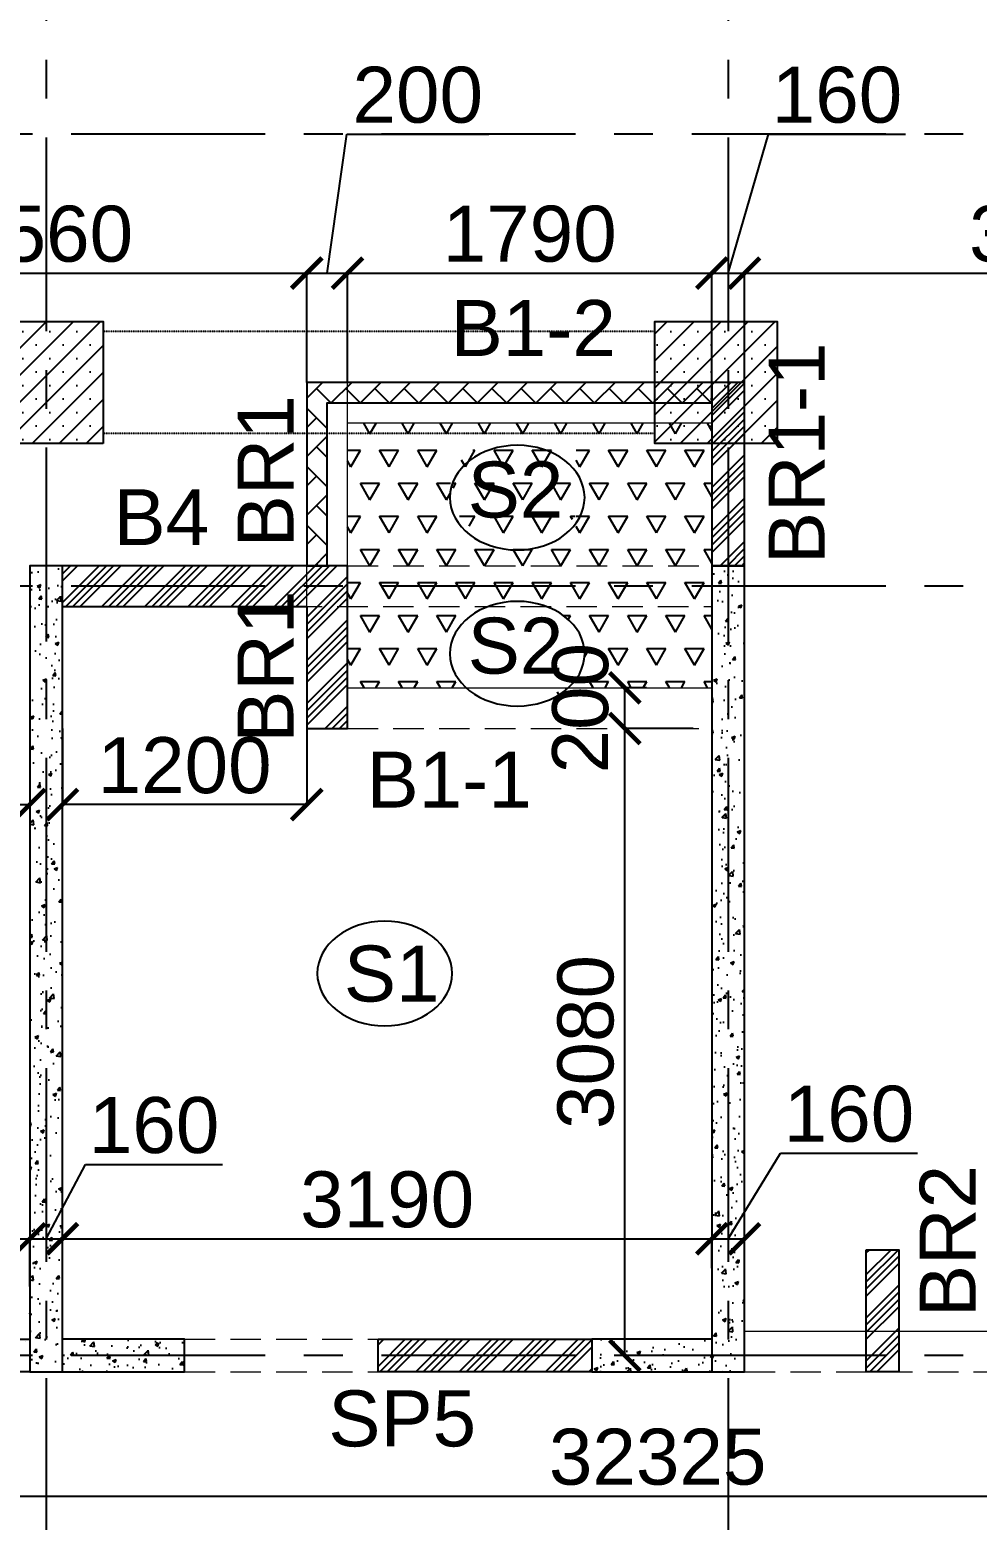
# Model space of a CAD drawing. Header units: inches. Extents: x 278200 to 407749, y -182622 to -96622.
# Drawn here: x 298771 to 303423, y -110634 to -103313 of the extents above; entities that cross this region are included whole.
import ezdxf

# ---------------------------------------------------------------- set-up
doc = ezdxf.new("R2010")
doc.units = ezdxf.units.IN
doc.header["$MEASUREMENT"] = 0
for name, pattern in [('CENTER', [50.8, 31.75, -6.35, 6.35, -6.35]), ('DASHED2', [9.525, 6.35, -3.175]), ('Hidden', [3, 2, -1])]:
    doc.linetypes.add(name, pattern=pattern)
for name, color, linetype in [('160 R.C. WALL HAT', 8, 'Continuous'), ('160 R.C.WALL', 6, 'Continuous'), ('2', 5, 'Continuous'), ('AR-Column', 40, 'Continuous'), ('AR-Hidden', 251, 'DASHED2'), ('BAL. PARAPET WALL', 4, 'Continuous'), ('BEAM TEXT', 4, 'Continuous'), ('DIM', 251, 'Continuous'), ('GRID', 8, 'CENTER'), ('NON S.WALL HATCH', 8, 'Continuous'), ('NON STRUC R.C.WALL', 6, 'Continuous'), ('NON.STRUC.R.C.WALLS', 1, 'Continuous'), ('PARAPET WALL', 4, 'Continuous'), ('SPANRAL BEAM', 3, 'Continuous'), ('SUNKEN', 8, 'Continuous')]:
    doc.layers.add(name, color=color, linetype=linetype)
for name, color, linetype, lineweight in [('BEAMS', 3, 'Continuous', 0), ('SLAB CIR', 1, 'Continuous', 25), ('SLAB TXT', 3, 'Continuous', 0)]:
    doc.layers.add(name, color=color, linetype=linetype, lineweight=lineweight)
doc.styles.add('T200', font='sanss___.ttf', dxfattribs={"height": 275})
doc.styles.add('T300', font='sanss___.ttf', dxfattribs={"height": 350})
doc.dimstyles.new('T 200', dxfattribs={"dimtxt": 275, "dimasz": 150, "dimexe": 1, "dimexo": 0, "dimgap": 50, "dimtad": 1, "dimdec": 0, "dimrnd": 5, "dimdsep": 46, "dimtxsty": 'T200', "dimblk": 'ARCHTICK', "dimcen": 2.5, "dimdle": 1, "dimclrd": 5, "dimclre": 253, "dimclrt": 1, "dimadec": 0, "dimazin": 0, "dimtfac": 1, "dimtdec": 0, "dimtmove": 2, "dimatfit": 3, "dimfxl": 0, "dimarcsym": 0})
pattern_1 = [(45, (2626358.34, -227125.94), (-106.066017, 106.066017), []), (45, (2626393.7, -227125.94), (-106.066017, 106.066017), []), (45, (2626429.05, -227125.94), (-106.066017, 106.066017), []), (45, (2626464.41, -227125.94), (-106.066017, 106.066017), [])]
pattern_2 = [(50, (2464819.82, 125850.9), (179.315046, -15.688034), [18.75, -206.25]), (355, (2464819.82, 125850.9), (-34.687833, 188.048033), [15, -165]), (100.4514445, (2464834.76, 125849.6), (144.627212, 172.359998), [15.935048, -175.285528]), (46.1842, (2464819.82, 125900.9), (266.810333, -41.37982), [28.125, -309.375]), (96.635635, (2464842.05, 125897.46), (233.665486, 243.52965), [23.902586, -262.92844]), (351.184164, (2464819.82, 125900.9), (233.665486, 243.52965), [22.5, -247.5]), (21, (2464844.82, 125888.4), (149.226763, -100.654723), [18.75, -206.25]), (326, (2464844.82, 125888.4), (60.828833, 181.287511), [15, -165]), (71.451445, (2464857.25, 125880.02), (210.055594, 80.632788), [15.935047, -175.285528]), (37.5, (2464819.816, 125850.906), (3.0399638, 83.2234635), [0, -163, 0, -167.5, 0, -165.625]), (7.5, (2464819.82, 125850.91), (65.7673844, 98.602928), [0, -95.5, 0, -159.25, 0, -63.125]), (327.5, (2464764.066, 125850.906), (133.455609, -5.638718), [0, -62.5, 0, -195, 0, -258.75]), (317.5, (2464739.07, 125850.91), (145.7965423, 25.0262456), [0, -81.25, 0, -129.5, 0, -183.75])]
pattern_3 = [(45, (-131825.64, 75915.45), (-66.29126, 66.29126), []), (45, (-131759.35, 75915.45), (-66.29126, 66.29126), [0, -93.75])]

# ---------------------------------------------------------------- blocks, each defined once
blk = doc.blocks.new('_ARCHTICK')
at = {"color": 0, "linetype": 'ByBlock', "const_width": 0.15}
blk.add_lwpolyline([(-0.5, -0.5), (0.5, 0.5)], dxfattribs=at)
blk = doc.blocks.new('*D609')
at = {"layer": 'Defpoints', "color": 0}
for p in [(298770.7, -109251.4), (295620.7, -109352.3, 14.7), (298770.7, -109485.2, 14.7)]:
    blk.add_point(p, dxfattribs=at)
at = {"layer": 'DIM', "color": 5, "lineweight": -2}
blk.add_line((295619.7, -109251.4), (298771.7, -109251.4), dxfattribs=at)
at = {"layer": 'DIM', "color": 253, "lineweight": -2}
for p, q in [((295620.7, -109352.3), (295620.7, -109250.4)), ((298770.7, -109485.2), (298770.7, -109250.4))]:
    blk.add_line(p, q, dxfattribs=at)
at = {"layer": 'DIM', "color": 5, "lineweight": -2, "xscale": 150, "yscale": 150, "zscale": 150, "rotation": 180}
blk.add_blockref('_ARCHTICK', (295620.7, -109251.4), dxfattribs=at)
at = {"layer": 'DIM', "color": 5, "lineweight": -2, "xscale": 150, "yscale": 150, "zscale": 150}
blk.add_blockref('_ARCHTICK', (298770.7, -109251.4), dxfattribs=at)
at = {"layer": 'DIM', "color": 1, "insert": (297195.7, -109059.5), "char_height": 275, "attachment_point": 5, "style": 'T200'}
blk.add_mtext('3150', dxfattribs=at)
blk = doc.blocks.new('*D610')
at = {"layer": 'Defpoints', "color": 0}
for p in [(298930.7, -109251.4), (298770.7, -109485.2, 14.7), (298930.7, -109489.1, 14.7)]:
    blk.add_point(p, dxfattribs=at)
at = {"layer": 'DIM', "color": 5, "lineweight": -2}
for p, q in [((298850.7, -109251.4), (299044.8, -108886.6)), ((299044.8, -108886.6), (299717.1, -108886.6)), ((298769.7, -109251.4), (298931.7, -109251.4))]:
    blk.add_line(p, q, dxfattribs=at)
at = {"layer": 'DIM', "color": 253, "lineweight": -2}
for p, q in [((298770.7, -109485.2), (298770.7, -109250.4)), ((298930.7, -109489.1), (298930.7, -109250.4))]:
    blk.add_line(p, q, dxfattribs=at)
at = {"layer": 'DIM', "color": 5, "lineweight": -2, "xscale": 150, "yscale": 150, "zscale": 150, "rotation": 180}
blk.add_blockref('_ARCHTICK', (298770.7, -109251.4), dxfattribs=at)
at = {"layer": 'DIM', "color": 5, "lineweight": -2, "xscale": 150, "yscale": 150, "zscale": 150}
blk.add_blockref('_ARCHTICK', (298930.7, -109251.4), dxfattribs=at)
at = {"layer": 'DIM', "color": 1, "insert": (299380.9, -108694.7), "char_height": 275, "attachment_point": 5, "style": 'T200'}
blk.add_mtext('160', dxfattribs=at)
blk = doc.blocks.new('*D611')
at = {"layer": 'Defpoints', "color": 0}
for p in [(302120.7, -109251.4), (302120.7, -109395.2, 14.7), (298930.7, -109489.1, 14.7)]:
    blk.add_point(p, dxfattribs=at)
at = {"layer": 'DIM', "color": 5, "lineweight": -2}
blk.add_line((298929.7, -109251.4), (302121.7, -109251.4), dxfattribs=at)
at = {"layer": 'DIM', "color": 253, "lineweight": -2}
for p, q in [((298930.7, -109489.1), (298930.7, -109250.4)), ((302120.7, -109395.2), (302120.7, -109250.4))]:
    blk.add_line(p, q, dxfattribs=at)
at = {"layer": 'DIM', "color": 5, "lineweight": -2, "xscale": 150, "yscale": 150, "zscale": 150, "rotation": 180}
blk.add_blockref('_ARCHTICK', (298930.7, -109251.4), dxfattribs=at)
at = {"layer": 'DIM', "color": 5, "lineweight": -2, "xscale": 150, "yscale": 150, "zscale": 150}
blk.add_blockref('_ARCHTICK', (302120.7, -109251.4), dxfattribs=at)
at = {"layer": 'DIM', "color": 1, "insert": (300525.7, -109059.5), "char_height": 275, "attachment_point": 5, "style": 'T200'}
blk.add_mtext('3190', dxfattribs=at)
blk = doc.blocks.new('*D612')
at = {"layer": 'Defpoints', "color": 0}
for p in [(302280.7, -109251.4), (302120.7, -109395.2, 14.7), (302280.7, -109408.9, 14.7)]:
    blk.add_point(p, dxfattribs=at)
at = {"layer": 'DIM', "color": 5, "lineweight": -2}
for p, q in [((302200.7, -109251.4), (302457.5, -108830.7)), ((302457.5, -108830.7), (303129.7, -108830.7)), ((302119.7, -109251.4), (302281.7, -109251.4))]:
    blk.add_line(p, q, dxfattribs=at)
at = {"layer": 'DIM', "color": 253, "lineweight": -2}
for p, q in [((302120.7, -109395.2), (302120.7, -109250.4)), ((302280.7, -109408.9), (302280.7, -109250.4))]:
    blk.add_line(p, q, dxfattribs=at)
at = {"layer": 'DIM', "color": 5, "lineweight": -2, "xscale": 150, "yscale": 150, "zscale": 150, "rotation": 180}
blk.add_blockref('_ARCHTICK', (302120.7, -109251.4), dxfattribs=at)
at = {"layer": 'DIM', "color": 5, "lineweight": -2, "xscale": 150, "yscale": 150, "zscale": 150}
blk.add_blockref('_ARCHTICK', (302280.7, -109251.4), dxfattribs=at)
at = {"layer": 'DIM', "color": 1, "insert": (302793.6, -108638.9), "char_height": 275, "attachment_point": 5, "style": 'T200'}
blk.add_mtext('160', dxfattribs=at)
blk = doc.blocks.new('*D169')
at = {"layer": 'Defpoints', "color": 0}
for p in [(318017.6, -110515.5), (318017.6, -110515.6, 14.7), (285690.7, -110578, 14.7)]:
    blk.add_point(p, dxfattribs=at)
at = {"layer": 'DIM', "color": 5, "lineweight": -2}
blk.add_line((285689.7, -110515.5), (318018.6, -110515.5), dxfattribs=at)
at = {"layer": 'DIM', "color": 253, "lineweight": -2}
for p, q in [((285690.7, -110578), (285690.7, -110514.5)), ((318017.6, -110515.6), (318017.6, -110514.5))]:
    blk.add_line(p, q, dxfattribs=at)
at = {"layer": 'DIM', "color": 5, "lineweight": -2, "xscale": 150, "yscale": 150, "zscale": 150, "rotation": 180}
blk.add_blockref('_ARCHTICK', (285690.7, -110515.5), dxfattribs=at)
at = {"layer": 'DIM', "color": 5, "lineweight": -2, "xscale": 150, "yscale": 150, "zscale": 150}
blk.add_blockref('_ARCHTICK', (318017.6, -110515.5), dxfattribs=at)
at = {"layer": 'DIM', "color": 1, "insert": (301854.1, -110323.7), "char_height": 275, "attachment_point": 5, "style": 'T200'}
blk.add_mtext('32325', dxfattribs=at)
blk = doc.blocks.new('*D187')
at = {"layer": 'Defpoints', "color": 0}
for p in [(300130.7, -104507.8), (297570.7, -105044.9, 14.7), (300130.7, -105044.9, 14.7)]:
    blk.add_point(p, dxfattribs=at)
at = {"layer": 'DIM', "color": 5, "lineweight": -2}
blk.add_line((297569.7, -104507.8), (300131.7, -104507.8), dxfattribs=at)
at = {"layer": 'DIM', "color": 253, "lineweight": -2}
for p, q in [((297570.7, -105044.9), (297570.7, -104506.8)), ((300130.7, -105044.9), (300130.7, -104506.8))]:
    blk.add_line(p, q, dxfattribs=at)
at = {"layer": 'DIM', "color": 5, "lineweight": -2, "xscale": 150, "yscale": 150, "zscale": 150, "rotation": 180}
blk.add_blockref('_ARCHTICK', (297570.7, -104507.8), dxfattribs=at)
at = {"layer": 'DIM', "color": 5, "lineweight": -2, "xscale": 150, "yscale": 150, "zscale": 150}
blk.add_blockref('_ARCHTICK', (300130.7, -104507.8), dxfattribs=at)
at = {"layer": 'DIM', "color": 1, "insert": (298850.7, -104316), "char_height": 275, "attachment_point": 5, "style": 'T200'}
blk.add_mtext('2560', dxfattribs=at)
blk = doc.blocks.new('*D188')
at = {"layer": 'Defpoints', "color": 0}
for p in [(300330.7, -104507.8), (300130.7, -105044.9, 14.7), (300330.7, -105044.9, 14.7)]:
    blk.add_point(p, dxfattribs=at)
at = {"layer": 'DIM', "color": 5, "lineweight": -2}
for p, q in [((300230.7, -104507.8), (300326.9, -103825)), ((300326.9, -103825), (301025.2, -103825)), ((300129.7, -104507.8), (300331.7, -104507.8))]:
    blk.add_line(p, q, dxfattribs=at)
at = {"layer": 'DIM', "color": 253, "lineweight": -2}
for p, q in [((300130.7, -105044.9), (300130.7, -104506.8)), ((300330.7, -105044.9), (300330.7, -104506.8))]:
    blk.add_line(p, q, dxfattribs=at)
at = {"layer": 'DIM', "color": 5, "lineweight": -2, "xscale": 150, "yscale": 150, "zscale": 150, "rotation": 180}
blk.add_blockref('_ARCHTICK', (300130.7, -104507.8), dxfattribs=at)
at = {"layer": 'DIM', "color": 5, "lineweight": -2, "xscale": 150, "yscale": 150, "zscale": 150}
blk.add_blockref('_ARCHTICK', (300330.7, -104507.8), dxfattribs=at)
at = {"layer": 'DIM', "color": 1, "insert": (300676, -103633.4), "char_height": 275, "attachment_point": 5, "style": 'T200'}
blk.add_mtext('200', dxfattribs=at)
blk = doc.blocks.new('*D189')
at = {"layer": 'Defpoints', "color": 0}
for p in [(302120.7, -104507.8), (300330.7, -105044.9, 14.7), (302120.7, -105044.9, 14.7)]:
    blk.add_point(p, dxfattribs=at)
at = {"layer": 'DIM', "color": 5, "lineweight": -2}
blk.add_line((300329.7, -104507.8), (302121.7, -104507.8), dxfattribs=at)
at = {"layer": 'DIM', "color": 253, "lineweight": -2}
for p, q in [((300330.7, -105044.9), (300330.7, -104506.8)), ((302120.7, -105044.9), (302120.7, -104506.8))]:
    blk.add_line(p, q, dxfattribs=at)
at = {"layer": 'DIM', "color": 5, "lineweight": -2, "xscale": 150, "yscale": 150, "zscale": 150, "rotation": 180}
blk.add_blockref('_ARCHTICK', (300330.7, -104507.8), dxfattribs=at)
at = {"layer": 'DIM', "color": 5, "lineweight": -2, "xscale": 150, "yscale": 150, "zscale": 150}
blk.add_blockref('_ARCHTICK', (302120.7, -104507.8), dxfattribs=at)
at = {"layer": 'DIM', "color": 1, "insert": (301225.7, -104316.1), "char_height": 275, "attachment_point": 5, "style": 'T200'}
blk.add_mtext('1790', dxfattribs=at)
blk = doc.blocks.new('*D190')
at = {"layer": 'Defpoints', "color": 0}
for p in [(302280.7, -104507.8), (302120.7, -105044.9, 14.7), (302280.7, -105044.9, 14.7)]:
    blk.add_point(p, dxfattribs=at)
at = {"layer": 'DIM', "color": 5, "lineweight": -2}
for p, q in [((302200.7, -104507.8), (302398.5, -103825)), ((302398.5, -103825), (303070.8, -103825)), ((302119.7, -104507.8), (302281.7, -104507.8))]:
    blk.add_line(p, q, dxfattribs=at)
at = {"layer": 'DIM', "color": 253, "lineweight": -2}
for p, q in [((302120.7, -105044.9), (302120.7, -104506.8)), ((302280.7, -105044.9), (302280.7, -104506.8))]:
    blk.add_line(p, q, dxfattribs=at)
at = {"layer": 'DIM', "color": 5, "lineweight": -2, "xscale": 150, "yscale": 150, "zscale": 150, "rotation": 180}
blk.add_blockref('_ARCHTICK', (302120.7, -104507.8), dxfattribs=at)
at = {"layer": 'DIM', "color": 5, "lineweight": -2, "xscale": 150, "yscale": 150, "zscale": 150}
blk.add_blockref('_ARCHTICK', (302280.7, -104507.8), dxfattribs=at)
at = {"layer": 'DIM', "color": 1, "insert": (302734.7, -103633.2), "char_height": 275, "attachment_point": 5, "style": 'T200'}
blk.add_mtext('160', dxfattribs=at)
blk = doc.blocks.new('*D191')
at = {"layer": 'Defpoints', "color": 0}
for p in [(305340.7, -104507.8), (302280.7, -105044.9, 14.7), (305340.7, -105044.9, 14.7)]:
    blk.add_point(p, dxfattribs=at)
at = {"layer": 'DIM', "color": 5, "lineweight": -2}
blk.add_line((302279.7, -104507.8), (305341.7, -104507.8), dxfattribs=at)
at = {"layer": 'DIM', "color": 253, "lineweight": -2}
for p, q in [((302280.7, -105044.9), (302280.7, -104506.8)), ((305340.7, -105044.9), (305340.7, -104506.8))]:
    blk.add_line(p, q, dxfattribs=at)
at = {"layer": 'DIM', "color": 5, "lineweight": -2, "xscale": 150, "yscale": 150, "zscale": 150, "rotation": 180}
blk.add_blockref('_ARCHTICK', (302280.7, -104507.8), dxfattribs=at)
at = {"layer": 'DIM', "color": 5, "lineweight": -2, "xscale": 150, "yscale": 150, "zscale": 150}
blk.add_blockref('_ARCHTICK', (305340.7, -104507.8), dxfattribs=at)
at = {"layer": 'DIM', "color": 1, "insert": (303810.7, -104316), "char_height": 275, "attachment_point": 5, "style": 'T200'}
blk.add_mtext('3060', dxfattribs=at)
blk = doc.blocks.new('*D210')
at = {"layer": 'Defpoints', "color": 0}
for p in [(301693, -106744.9), (302028.5, -106744.9, 14.7), (302028.5, -109824.9, 14.7)]:
    blk.add_point(p, dxfattribs=at)
at = {"layer": 'DIM', "color": 253, "lineweight": -2}
for p, q in [((302028.5, -106744.9), (301692, -106744.9)), ((302028.5, -109824.9), (301692, -109824.9))]:
    blk.add_line(p, q, dxfattribs=at)
at = {"layer": 'DIM', "color": 5, "lineweight": -2}
blk.add_line((301693, -109825.9), (301693, -106743.9), dxfattribs=at)
at = {"layer": 'DIM', "color": 5, "lineweight": -2, "xscale": 150, "yscale": 150, "zscale": 150}
for p, rotation in [((301693, -106744.9), 90), ((301693, -109824.9), 270)]:
    blk.add_blockref('_ARCHTICK', p, dxfattribs=dict(at, rotation=rotation))
at = {"layer": 'DIM', "color": 1, "insert": (301501.2, -108284.9), "char_height": 275, "attachment_point": 5, "rotation": 90, "style": 'T200'}
blk.add_mtext('3080', dxfattribs=at)
blk = doc.blocks.new('*D211')
at = {"layer": 'Defpoints', "color": 0}
for p in [(301693, -106544.9), (301799.9, -106544.9, 14.7), (302028.5, -106744.9, 14.7)]:
    blk.add_point(p, dxfattribs=at)
at = {"layer": 'DIM', "color": 253, "lineweight": -2}
for p, q in [((301799.9, -106544.9), (301692, -106544.9)), ((302028.5, -106744.9), (301692, -106744.9))]:
    blk.add_line(p, q, dxfattribs=at)
at = {"layer": 'DIM', "color": 5, "lineweight": -2}
blk.add_line((301693, -106745.9), (301693, -106543.9), dxfattribs=at)
at = {"layer": 'DIM', "color": 5, "lineweight": -2, "xscale": 150, "yscale": 150, "zscale": 150}
for p, rotation in [((301693, -106544.9), 90), ((301693, -106744.9), 270)]:
    blk.add_blockref('_ARCHTICK', p, dxfattribs=dict(at, rotation=rotation))
at = {"layer": 'DIM', "color": 1, "insert": (301475.3, -106644.9), "char_height": 275, "attachment_point": 5, "rotation": 90, "style": 'T200'}
blk.add_mtext('200', dxfattribs=at)
blk = doc.blocks.new('*D783')
at = {"layer": '2', "color": 253, "lineweight": -2}
for p, q in [((297570.7, -106744.9), (297570.7, -107119.4)), ((298770.7, -106744.9), (298770.7, -107119.4))]:
    blk.add_line(p, q, dxfattribs=at)
at = {"layer": '2', "color": 5, "lineweight": -2}
blk.add_line((297569.7, -107118.4), (298771.7, -107118.4), dxfattribs=at)
at = {"layer": 'Defpoints', "color": 0}
for p in [(297570.7, -106744.9), (298770.7, -106744.9, 14.3), (298770.7, -107118.4)]:
    blk.add_point(p, dxfattribs=at)
at = {"layer": '2', "color": 5, "lineweight": -2, "xscale": 150, "yscale": 150, "zscale": 150, "rotation": 180}
blk.add_blockref('_ARCHTICK', (297570.7, -107118.4), dxfattribs=at)
at = {"layer": '2', "color": 5, "lineweight": -2, "xscale": 150, "yscale": 150, "zscale": 150}
blk.add_blockref('_ARCHTICK', (298770.7, -107118.4), dxfattribs=at)
at = {"layer": '2', "color": 1, "insert": (298170.7, -106926.8), "char_height": 275, "attachment_point": 5, "style": 'T200'}
blk.add_mtext('1200', dxfattribs=at)
blk = doc.blocks.new('*D784')
at = {"layer": '2', "color": 253, "lineweight": -2}
for p, q in [((298930.7, -106744.9), (298930.7, -107119.4)), ((300130.7, -106744.9), (300130.7, -107119.4))]:
    blk.add_line(p, q, dxfattribs=at)
at = {"layer": '2', "color": 5, "lineweight": -2}
blk.add_line((300131.7, -107118.4), (298929.7, -107118.4), dxfattribs=at)
at = {"layer": 'Defpoints', "color": 0}
for p in [(298930.7, -106744.9, 14.3), (300130.7, -106744.9), (298930.7, -107118.4)]:
    blk.add_point(p, dxfattribs=at)
at = {"layer": '2', "color": 5, "lineweight": -2, "xscale": 150, "yscale": 150, "zscale": 150, "rotation": 180}
blk.add_blockref('_ARCHTICK', (298930.7, -107118.4), dxfattribs=at)
at = {"layer": '2', "color": 5, "lineweight": -2, "xscale": 150, "yscale": 150, "zscale": 150}
blk.add_blockref('_ARCHTICK', (300130.7, -107118.4), dxfattribs=at)
at = {"layer": '2', "color": 1, "insert": (299530.7, -106926.8), "char_height": 275, "attachment_point": 5, "style": 'T200'}
blk.add_mtext('1200', dxfattribs=at)
blk = doc.blocks.new('A$C02A55DAE')
at = {"layer": 'NON S.WALL HATCH'}
h = blk.add_hatch(dxfattribs=at)
h.set_pattern_fill('SACNCR', color=256, scale=1000)
h.set_pattern_definition(pattern_3)
h.paths.add_polyline_path([(13870, 600), (13270, 600), (13270, 1200), (13870, 1200)])
h = blk.add_hatch(dxfattribs=at)
h.set_pattern_fill('SACNCR', color=256, scale=1000)
h.set_pattern_definition(pattern_3)
h.paths.add_polyline_path([(17180, 600), (16580, 600), (16580, 1200), (17180, 1200)])
at = {"layer": 'AR-Column', "color": 4, "elevation": -29.5}
for points in [[(13870, 600), (13270, 600), (13270, 1200), (13870, 1200)], [(17180, 600), (16580, 600), (16580, 1200), (17180, 1200)]]:
    blk.add_lwpolyline(points, close=True, dxfattribs=at)
at = {"layer": 'AR-Hidden', "ltscale": 0.009}
for p, q in [((16580, 1150, -29.5), (13870, 1150, -29.5)), ((16580, 650, -29.5), (13870, 650, -29.5))]:
    blk.add_line(p, q, dxfattribs=at)

msp = doc.modelspace()

# ---------------------------------------------------------------- hatches: boundary and pattern name
at = {"layer": '160 R.C. WALL HAT'}
h = msp.add_hatch(dxfattribs=at)
h.set_pattern_fill('AR-CONC', color=256, scale=25)
h.set_pattern_definition(pattern_2)
h.paths.add_polyline_path([(298930.7, -105944.9), (298770.7, -105944.9), (298770.7, -109904.9), (298930.7, -109904.9)])
h = msp.add_hatch(dxfattribs=at)
h.set_pattern_fill('AR-CONC', color=256, scale=25)
h.set_pattern_definition(pattern_2)
h.paths.add_polyline_path([(302120.7, -109904.9), (302280.7, -109904.9), (302280.7, -105944.9), (302120.7, -105944.9)])
h = msp.add_hatch(dxfattribs=at)
h.set_pattern_fill('AR-CONC', color=256, scale=25)
h.set_pattern_definition(pattern_2)
h.paths.add_polyline_path([(298170.7, -109744.9), (298170.7, -109904.9), (298770.7, -109904.9), (298770.7, -109744.9)])
h = msp.add_hatch(dxfattribs=at)
h.set_pattern_fill('AR-CONC', color=256, scale=25)
h.set_pattern_definition(pattern_2)
h.paths.add_polyline_path([(299530.7, -109904.9), (299530.7, -109744.9), (298930.7, -109744.9), (298930.7, -109904.9)])
h = msp.add_hatch(dxfattribs=at)
h.set_pattern_fill('AR-CONC', color=256, scale=25)
h.set_pattern_definition(pattern_2)
h.paths.add_polyline_path([(302120.7, -109744.9), (301530.7, -109744.9), (301530.7, -109904.9), (302120.7, -109904.9)])
at = {"layer": 'BAL. PARAPET WALL'}
h = msp.add_hatch(dxfattribs=at)
h.set_pattern_fill('AR-HBONE', color=256, angle=-90, style=0)
h.set_pattern_definition([(315, (798762.01, 2020013.36), (143.684098, -4e-14), [304.8, -101.6]), (45, (798833.85, 2019941.51), (143.684098, -4e-14), [304.8, -101.6])])
h.paths.add_polyline_path([(302120.7, -105144.9), (302120.7, -105044.9), (300130.7, -105044.9), (300130.7, -105944.9), (300230.7, -105944.9), (300230.7, -105144.9)])
at = {"layer": 'NON STRUC R.C.WALL'}
h = msp.add_hatch(dxfattribs=at)
h.set_pattern_fill('ANSI34', color=1, scale=200)
h.set_pattern_definition([(45, (2626398.34, -227165.94), (-106.066017, 106.066017), []), (45, (2626433.7, -227165.94), (-106.066017, 106.066017), []), (45, (2626469.05, -227165.94), (-106.066017, 106.066017), []), (45, (2626504.41, -227165.94), (-106.066017, 106.066017), [])])
h.paths.add_polyline_path([(302120.7, -105944.9), (302280.7, -105944.9), (302280.7, -105044.9), (302120.7, -105044.9)])
h = msp.add_hatch(dxfattribs=at)
h.set_pattern_fill('ANSI34', color=1, scale=200)
h.set_pattern_definition(pattern_1)
h.paths.add_polyline_path([(298930.7, -106144.9), (300130.7, -106144.9), (300130.7, -106744.9), (300330.7, -106744.9), (300330.7, -105944.9), (298930.7, -105944.9)])
h = msp.add_hatch(dxfattribs=at)
h.set_pattern_fill('ANSI34', color=1, scale=200)
h.set_pattern_definition([(45, (2631098.34, -227725.94), (-106.066017, 106.066017), []), (45, (2631133.7, -227725.94), (-106.066017, 106.066017), []), (45, (2631169.05, -227725.94), (-106.066017, 106.066017), []), (45, (2631204.41, -227725.94), (-106.066017, 106.066017), [])])
h.paths.add_polyline_path([(302878.7, -109304.9), (303038.7, -109304.9), (303038.7, -109904.9), (302878.7, -109904.9)])
h = msp.add_hatch(dxfattribs=at)
h.set_pattern_fill('ANSI34', color=1, scale=200)
h.set_pattern_definition(pattern_1)
h.paths.add_polyline_path([(300480.7, -109744.9), (301530.7, -109744.9), (301530.7, -109904.9), (300480.7, -109904.9)])
at = {"layer": 'SUNKEN'}
h = msp.add_hatch(dxfattribs=at)
h.set_pattern_fill('TRIANG', color=256, scale=500)
h.set_pattern_definition([(60, (2581941.19, -332303.54), (-93.75, 162.379763), [93.75, -93.75]), (120, (2581941.19, -332303.54), (-187.5, 1e-07), [93.75, -93.75]), (0, (2581894.31, -332222.35), (93.75, 162.379763), [93.75, -93.75])])
h.paths.add_polyline_path([(302120.7, -105244.9), (300330.7, -105244.9), (300330.7, -105944.9), (302120.7, -105944.9)])
edge = h.paths.add_edge_path(flags=16)
edge.add_ellipse((301164.6, -105570.6), major_axis=(331, 0), ratio=0.77685, start_angle=0, end_angle=360, ccw=False)
h.paths.add_polyline_path([(302120.7, -105944.9), (300330.7, -105944.9), (300330.7, -106144.9), (302120.7, -106144.9)])
h.paths.add_polyline_path([(300849.2, -105788.7), (301454.3, -105788.7), (301454.3, -105357.6), (300849.2, -105357.6)], flags=16)
h.paths.add_polyline_path([(301362.7, -106583.3), (301359.8, -106544.9), (302120.7, -106544.9), (302120.7, -106144.9), (301306.3, -106144.9), (301310.2, -106146.3), (301321.2, -106150.7), (301331.9, -106155.4), (301342.4, -106160.4), (301352.7, -106165.6), (301362.7, -106171.2), (301372.4, -106177.1), (301381.8, -106183.2), (301390.9, -106189.6), (301399.8, -106196.3), (301408.3, -106203.2), (301416.4, -106210.4), (301424.2, -106217.7), (301431.7, -106225.4), (301438.8, -106233.2), (301445.5, -106241.2), (301451.8, -106249.4), (301457.7, -106257.8), (301463.2, -106266.3), (301468.3, -106275), (301473, -106283.9), (301477.3, -106292.8), (301481.1, -106301.9), (301484.5, -106311.1), (301487.4, -106320.4), (301489.9, -106329.7), (301492, -106339.2), (301493.6, -106348.6), (301494.7, -106358.2), (301495.4, -106367.7), (301495.6, -106377.3), (301495.4, -106386.8), (301494.7, -106396.4), (301493.6, -106405.9), (301492, -106415.4), (301489.9, -106424.8), (301487.4, -106434.1), (301484.5, -106443.4), (301481.1, -106452.6), (301477.3, -106461.7), (301473, -106470.7), (301468.3, -106479.5), (301463.2, -106488.2), (301457.7, -106496.8), (301451.8, -106505.1), (301445.5, -106513.3), (301438.8, -106521.4), (301431.7, -106529.2), (301424.2, -106536.8), (301416.4, -106544.2), (301408.3, -106551.3), (301399.8, -106558.2), (301390.9, -106564.9), (301381.8, -106571.3), (301372.4, -106577.4)])
h.paths.add_polyline_path([(300969.5, -106544.9), (300961.7, -106580.4), (300952.1, -106574.4), (300942.8, -106568.1), (300933.9, -106561.6), (300925.2, -106554.8), (300916.9, -106547.8), (300908.9, -106540.5), (300901.3, -106533), (300894, -106525.3), (300887.1, -106517.4), (300880.6, -106509.3), (300874.5, -106501), (300868.7, -106492.5), (300863.4, -106483.9), (300858.5, -106475.1), (300854.1, -106466.2), (300850, -106457.2), (300846.4, -106448), (300843.3, -106438.8), (300840.5, -106429.5), (300838.3, -106420.1), (300836.4, -106410.6), (300835.1, -106401.1), (300834.1, -106391.6), (300833.7, -106382), (300833.7, -106372.5), (300834.1, -106362.9), (300835.1, -106353.4), (300836.4, -106343.9), (300838.3, -106334.4), (300840.5, -106325), (300843.3, -106315.7), (300846.4, -106306.5), (300850, -106297.4), (300854.1, -106288.3), (300858.5, -106279.4), (300863.4, -106270.6), (300868.7, -106262), (300874.5, -106253.6), (300880.6, -106245.3), (300887.1, -106237.2), (300894, -106229.2), (300901.3, -106221.5), (300908.9, -106214), (300916.9, -106206.8), (300925.2, -106199.7), (300933.9, -106192.9), (300942.8, -106186.4), (300952.1, -106180.1), (300961.7, -106174.1), (300971.6, -106168.4), (300981.7, -106163), (300992.1, -106157.8), (301002.7, -106153), (301013.5, -106148.5), (301022.9, -106144.9), (300330.7, -106144.9), (300330.7, -106544.9)])

# ---------------------------------------------------------------- linework, layer by layer
at = {"layer": '160 R.C.WALL'}
for p, q in [((302120.7, -109744.9, 14.7), (301530.7, -109744.9, 14.7)), ((301530.7, -109744.9, 14.7), (301530.7, -109904.9, 14.7)), ((301530.7, -109904.9, 14.7), (302120.7, -109904.9, 14.7))]:
    msp.add_line(p, q, dxfattribs=at)
at = {"layer": '160 R.C.WALL', "elevation": 14.7}
for points in [[(298770.7, -109904.9), (298930.7, -109904.9), (298930.7, -105944.9), (298770.7, -105944.9)], [(302120.7, -109904.9), (302280.7, -109904.9), (302280.7, -105944.9), (302120.7, -105944.9)]]:
    msp.add_lwpolyline(points, close=True, dxfattribs=at)
for points in [[(298770.7, -109904.9), (298170.7, -109904.9), (298170.7, -109744.9), (298770.7, -109744.9)], [(298930.7, -109904.9), (299530.7, -109904.9), (299530.7, -109744.9), (298930.7, -109744.9)]]:
    msp.add_lwpolyline(points, dxfattribs=at)
at = {"layer": 'BAL. PARAPET WALL', "elevation": 14.7}
msp.add_lwpolyline([(302120.7, -105144.9), (302120.7, -105044.9), (300130.7, -105044.9), (300130.7, -105944.9), (300230.7, -105944.9), (300230.7, -105144.9), (302120.7, -105144.9)], dxfattribs=at)
at = {"layer": 'BEAMS', "color": 4, "linetype": 'Continuous', "ltscale": 0.01}
for p, q in [((300130.7, -106744.9, 14.7), (300130.7, -105044.9, 14.7)), ((302120.7, -105044.9, 14.7), (300130.7, -105044.9, 14.7)), ((300330.7, -106744.9, 14.7), (300330.7, -105044.9, 14.7)), ((302120.7, -105244.9, 14.7), (300330.7, -105244.9, 14.7)), ((298930.7, -105944.9, 14.7), (300330.7, -105944.9, 14.7)), ((300330.7, -106544.9, 14.7), (302120.7, -106544.9, 14.7)), ((302280.7, -109704.9, 14.7), (305340.7, -109704.9, 14.7))]:
    msp.add_line(p, q, dxfattribs=at)
at = {"layer": 'BEAMS', "linetype": 'Hidden', "ltscale": 75}
for p, q in [((300330.7, -105944.9, 14.7), (302120.7, -105944.9, 14.7)), ((298930.7, -106144.9, 14.7), (302120.7, -106144.9, 14.7)), ((300330.7, -106744.9, 14.7), (302120.7, -106744.9, 14.7)), ((299530.7, -109744.9, 14.7), (301530.7, -109744.9, 14.7)), ((299530.7, -109904.9, 14.7), (301530.7, -109904.9, 14.7)), ((302280.7, -109904.9, 14.7), (305340.7, -109904.9, 14.7))]:
    msp.add_line(p, q, dxfattribs=at)
at = {"layer": 'GRID', "ltscale": 30}
for p, q in [((298850.7, -99268.8, 14.7), (298850.7, -130305.3, 14.7)), ((302200.7, -99268.8, 14.7), (302200.7, -130305.3, 14.7)), ((366982.1, -103825, 14.7), (280837.7, -103825, 14.7)), ((366982.1, -106044.9, 14.7), (280837.7, -106044.9, 14.7)), ((366982.1, -109824.9, 14.7), (280837.7, -109824.9, 14.7))]:
    msp.add_line(p, q, dxfattribs=at)
at = {"layer": 'NON.STRUC.R.C.WALLS', "elevation": 14.7}
for points in [[(302120.7, -105944.9), (302280.7, -105944.9), (302280.7, -105044.9), (302120.7, -105044.9)], [(302878.7, -109304.9), (303038.7, -109304.9), (303038.7, -109904.9), (302878.7, -109904.9)], [(300480.7, -109744.9), (301530.7, -109744.9), (301530.7, -109904.9), (300480.7, -109904.9)]]:
    msp.add_lwpolyline(points, close=True, dxfattribs=at)
msp.add_lwpolyline([(298930.7, -106144.9), (300130.7, -106144.9), (300130.7, -106744.9), (300330.7, -106744.9), (300330.7, -105944.9), (298930.7, -105944.9)], dxfattribs=at)
at = {"layer": 'PARAPET WALL'}
msp.add_line((300130.7, -106744.9, 14.7), (300330.7, -106744.9, 14.7), dxfattribs=at)
at = {"layer": 'SLAB CIR', "extrusion": (0, 0, -1)}
for centre in [(301164.6, -105610.6, -0.7), (301164.6, -106377.3, -0.7), (300513.6, -107948, -0.7)]:
    msp.add_ellipse(centre, major_axis=(331, 0), ratio=0.77685, dxfattribs=at)

# ---------------------------------------------------------------- block references
at = {"layer": 'DIM', "color": 1}
msp.add_blockref('A$C02A55DAE', (285260.7, -105944.9, 29.5), dxfattribs=at)

# ---------------------------------------------------------------- texts
at = {"layer": 'BEAM TEXT', "style": 'T300'}
for s, p in [('B1-2', (300837.3, -104914.9)), ('B4', (299181.5, -105844.1)), ('B1-1', (300424.4, -107133.1))]:
    msp.add_text(s, height=275, dxfattribs=at).set_placement(p)
for s, p in [('BR1-1', (302674.2, -105937.3)), ('BR1', (300065.8, -105855)), ('BR1', (300065.8, -106815)), ('BR2', (303415.8, -109636))]:
    msp.add_text(s, height=275, rotation=90, dxfattribs=at).set_placement(p)
at = {"layer": 'SLAB TXT', "style": 'T300'}
for s, p in [('S2', (300921, -105708.6)), ('S2', (300921, -106475.2)), ('S1', (300313.2, -108086))]:
    msp.add_text(s, height=275, dxfattribs=at).set_placement(p)
at = {"layer": 'SPANRAL BEAM', "style": 'T300'}
msp.add_text('SP5', height=275, dxfattribs=at).set_placement((300236.5, -110271.3))

# ---------------------------------------------------------------- dimensions: what is measured, and where the dimension line sits
at = {"layer": '2', "color": 2}
for base, p1, p2, angle, picture, middle in [((298770.7, -107118.4), (297570.7, -106744.9), (298770.7, -106744.9, 14.3), 180, '*D783', (298170.7, -106926.8)), ((298930.7, -107118.4), (300130.7, -106744.9), (298930.7, -106744.9, 14.3), 0, '*D784', (299530.7, -106926.8))]:
    dim = msp.add_linear_dim(base=base, p1=p1, p2=p2, angle=angle, dimstyle='T 200', override={"dimfxl": 5000, "dimarcsym": 2}, dxfattribs=at)
    dim.commit()
    dim.dimension.update_dxf_attribs({"geometry": picture, "text_midpoint": middle})
at = {"layer": 'DIM'}
for base, p1, p2, picture, middle in [((300330.7, -104507.8), (300130.7, -105044.9, 14.7), (300330.7, -105044.9, 14.7), '*D188', (300376.9, -103825)), ((302280.7, -104507.8), (302120.7, -105044.9, 14.7), (302280.7, -105044.9, 14.7), '*D190', (302448.5, -103825)), ((302280.7, -109251.4), (302120.7, -109395.2, 14.7), (302280.7, -109408.9, 14.7), '*D612', (302507.5, -108830.7)), ((298930.7, -109251.4), (298770.7, -109485.2, 14.7), (298930.7, -109489.1, 14.7), '*D610', (299094.8, -108886.6))]:
    dim = msp.add_linear_dim(base=base, p1=p1, p2=p2, dimstyle='T 200', override={"dimtmove": 1}, dxfattribs=at)
    dim.commit()
    dim.dimension.update_dxf_attribs({"geometry": picture, "text_midpoint": middle, "dimtype": 160})
for base, p1, p2, picture, middle in [((300130.7, -104507.8), (297570.7, -105044.9, 14.7), (300130.7, -105044.9, 14.7), '*D187', (298850.7, -104316)), ((302120.7, -104507.8), (300330.7, -105044.9, 14.7), (302120.7, -105044.9, 14.7), '*D189', (301225.7, -104316.1)), ((305340.7, -104507.8), (302280.7, -105044.9, 14.7), (305340.7, -105044.9, 14.7), '*D191', (303810.7, -104316)), ((298770.7, -109251.4), (295620.7, -109352.3, 14.7), (298770.7, -109485.2, 14.7), '*D609', (297195.7, -109059.5)), ((302120.7, -109251.4), (298930.7, -109489.1, 14.7), (302120.7, -109395.2, 14.7), '*D611', (300525.7, -109059.5)), ((318017.6, -110515.5), (285690.7, -110578, 14.7), (318017.6, -110515.6, 14.7), '*D169', (301854.1, -110323.7))]:
    dim = msp.add_linear_dim(base=base, p1=p1, p2=p2, dimstyle='T 200', dxfattribs=at)
    dim.commit()
    dim.dimension.update_dxf_attribs({"geometry": picture, "text_midpoint": middle})
for base, p1, p2, picture, middle in [((301693, -106544.9), (302028.5, -106744.9, 14.7), (301799.9, -106544.9, 14.7), '*D211', (301475.3, -106644.9)), ((301693, -106744.9), (302028.5, -109824.9, 14.7), (302028.5, -106744.9, 14.7), '*D210', (301501.2, -108284.9))]:
    dim = msp.add_linear_dim(base=base, p1=p1, p2=p2, angle=90, dimstyle='T 200', dxfattribs=at)
    dim.commit()
    dim.dimension.update_dxf_attribs({"geometry": picture, "text_midpoint": middle})

doc.saveas('drawing.dxf')
